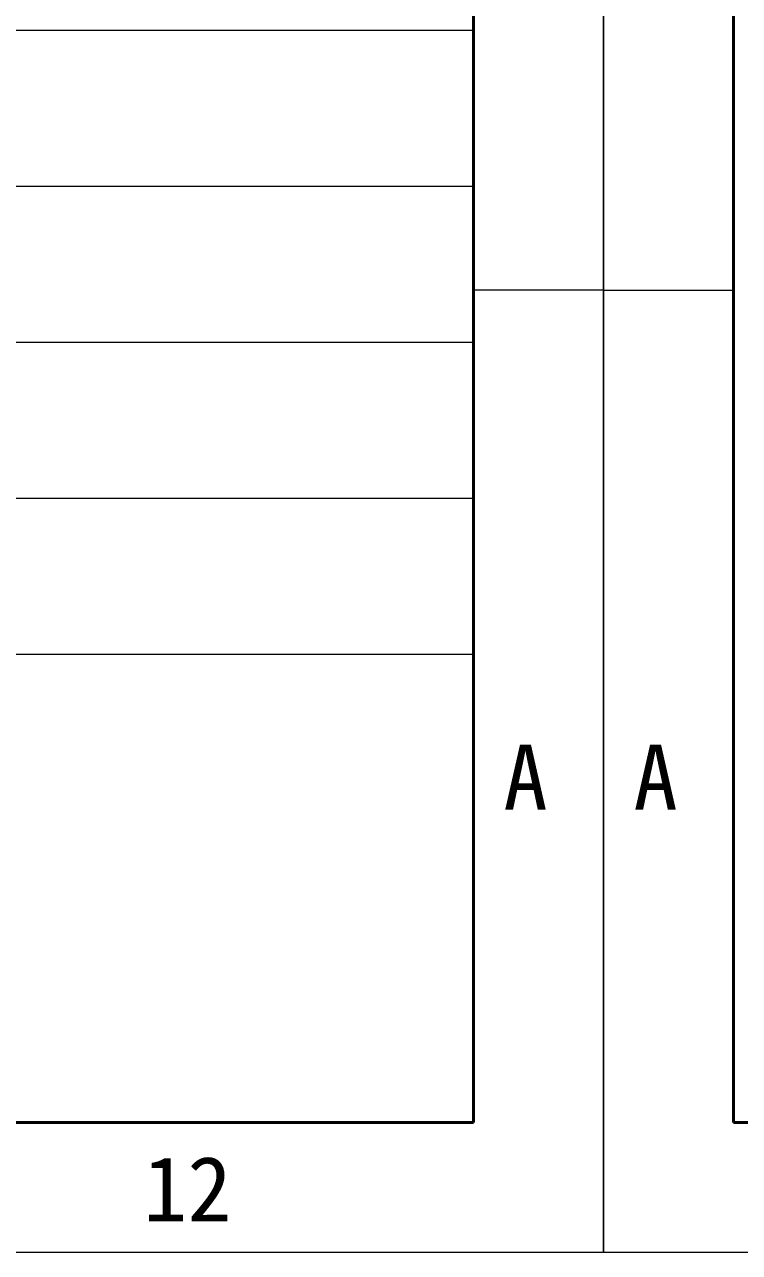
# Model space of a CAD drawing. Header units: millimetres. Extents: x 32496 to 166256, y 3504 to 23939.
# Drawn here: x 88767 to 90658, y 3504 to 6753 of the extents above; entities that cross this region are included whole.
import ezdxf
from ezdxf.enums import TextEntityAlignment as Align

# ---------------------------------------------------------------- set-up
doc = ezdxf.new("R2010")
doc.units = ezdxf.units.MM
doc.layers.get('0').update_dxf_attribs({"lineweight": 35})
doc.layers.add('FORM', color=7, linetype='Continuous', lineweight=18)
doc.styles.add('KEHUA', font='仿宋_GB2312.ttf')

# ---------------------------------------------------------------- blocks, each defined once
blk = doc.blocks.new('KH01-M017S_1_46')
at = {"layer": 'FORM', "color": 8}
for p, q in [((280, 47), (415, 47)), ((350, 41), (415, 41)), ((280, 35), (415, 35)), ((280, 29), (415, 29)), ((350, 23), (415, 23))]:
    blk.add_line(p, q, dxfattribs=at)
at = {"layer": 'FORM', "color": 4}
for p, q in [((0, 37), (5, 37)), ((420, 37), (415, 37))]:
    blk.add_line(p, q, dxfattribs=at)
at = {"layer": 'FORM', "color": 6}
blk.add_lwpolyline([(0, 297), (420, 297), (420, 0), (0, 0)], close=True, dxfattribs=at)
at = {"layer": 'FORM', "color": 8, "lineweight": 40}
blk.add_lwpolyline([(5, 5), (415, 5), (415, 292), (5, 292)], close=True, dxfattribs=at)
at = {"layer": 'FORM', "color": 4, "style": 'KEHUA'}
blk.add_text('12', height=2.5, dxfattribs=at).set_placement((402.305, 1.192))
at = {"layer": 'FORM', "color": 4, "char_height": 2.5, "width": 2.72143, "attachment_point": 7, "style": 'KEHUA'}
for insert in [(1.153, 17.024), (416.153, 17.024)]:
    blk.add_mtext('A  ', dxfattribs=dict(at, insert=insert))
at = {"layer": 'FORM', "color": 4, "style": 'KEHUA'}
for tag, p in [('设计者', (369.071, 43.93)), ('工程名称', (299.91, 37.585)), ('审核者', (369.071, 37.93)), ('标准化', (369.071, 31.93)), ('批准者', (369.071, 25.93))]:
    blk.add_attdef(tag, text='', height=2.5, dxfattribs=at).set_placement(p, align=Align.MIDDLE_LEFT)
for tag, p in [('图纸名称', (299.91, 30.82)), ('产品型号', (299.91, 24.82)), ('版本', (299.91, 18.638)), ('页码', (299.91, 12.638))]:
    blk.add_attdef(tag, p, '', height=2.5, dxfattribs=at)

msp = doc.modelspace()

# ---------------------------------------------------------------- block references
at = {"xscale": 68.80575516545142, "yscale": 68.80575516545137, "zscale": 68.80575516545137}
for p in [(61399.661, 3504.033), (90298.079, 3504.033)]:
    msp.add_blockref('KH01-M017S_1_46', p, dxfattribs=at)

doc.saveas('drawing.dxf')
